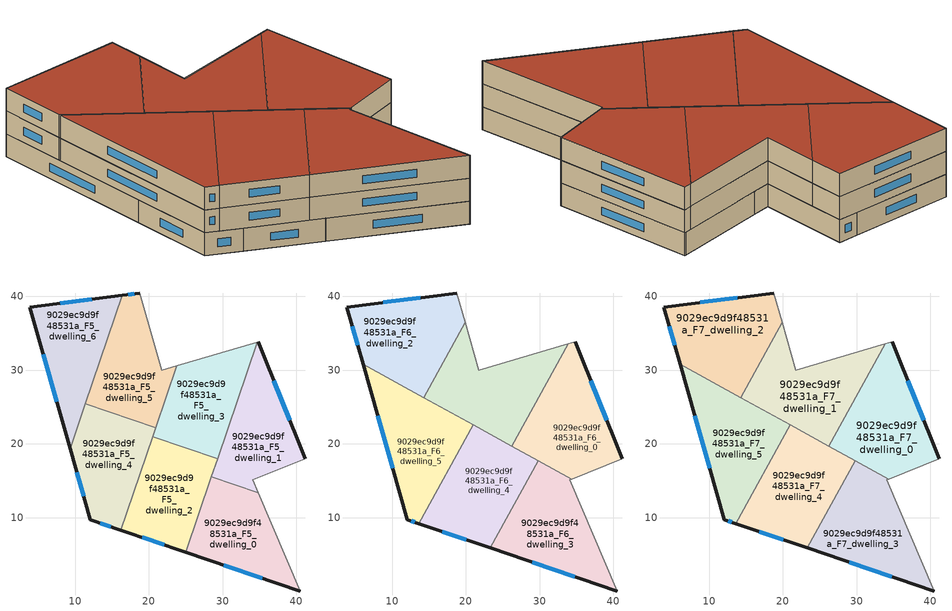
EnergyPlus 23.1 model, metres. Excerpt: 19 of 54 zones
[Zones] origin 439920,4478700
9029ec9d9f48531a_F5_dwelling_0
 floor to 9029ec9d9f48531a_F4_dwelling_0 (EU_floor_Construction): 40.48,0.07 34.8,13.4 28.47,15.54 25,5.33 z15
 wall outside (EU_wall_Construction): 40.48,0.07 25,5.33 z15:18
 wall to 9029ec9d9f48531a_F5_dwelling_1 (EU_wall_Construction): 28.47,15.54 34.8,13.4 z15:18
 wall adiabatic (EU_wall_Construction): 34.8,13.4 40.48,0.07 z15:18
 wall to 9029ec9d9f48531a_F5_dwelling_2 (EU_wall_Construction): 25,5.33 28.47,15.54 z15:18
 window (EU_Window_Construction): 35.35,1.81 30.13,3.59 z15.99:17.01
9029ec9d9f48531a_F5_dwelling_1
 floor to 9029ec9d9f48531a_F4_dwelling_1 (EU_floor_Construction): 41.18,17.97 34.84,33.86 34.66,33.81 28.47,15.54 34.8,13.4 34.07,15.12 z15
 wall outside (EU_wall_Construction): 34.84,33.86 41.18,17.97 z15:18
 wall adiabatic (EU_wall_Construction): 34.66,33.81 34.84,33.86 / 41.18,17.97 34.07,15.12 34.8,13.4 z15:18
 wall to 9029ec9d9f48531a_F5_dwelling_3 (EU_wall_Construction): 29.31,18.02 34.66,33.81 z15:18
 wall to 9029ec9d9f48531a_F5_dwelling_2 (EU_wall_Construction): 28.47,15.54 29.31,18.02 z15:18
 window (EU_Window_Construction): 36.94,28.59 39.08,23.24 z15.99:17.01
9029ec9d9f48531a_F5_dwelling_2
 floor to 9029ec9d9f48531a_F4_dwelling_2 (EU_floor_Construction): 25,5.33 29.31,18.02 20.52,21 16.22,8.32 z15
 wall outside (EU_wall_Construction): 25,5.33 16.22,8.32 z15:18
 wall to 9029ec9d9f48531a_F5_dwelling_3 (EU_wall_Construction): 20.52,21 29.31,18.02 z15:18
 wall to 9029ec9d9f48531a_F5_dwelling_4 (EU_wall_Construction): 16.22,8.32 20.52,21 z15:18
 window (EU_Window_Construction): 22.09,6.32 19.13,7.33 z15.99:17.01
9029ec9d9f48531a_F5_dwelling_3
 floor to 9029ec9d9f48531a_F4_dwelling_3 (EU_floor_Construction): 29.31,18.02 34.66,33.81 23.77,30.58 20.52,21 z15
 wall adiabatic (EU_wall_Construction): 23.77,30.58 34.66,33.81 z15:18
 wall to 9029ec9d9f48531a_F5_dwelling_5 (EU_wall_Construction): 20.92,22.19 23.77,30.58 z15:18
 wall to 9029ec9d9f48531a_F5_dwelling_4 (EU_wall_Construction): 20.52,21 20.92,22.19 z15:18
 ceiling adiabatic (EU_roof_Construction): 29.29,18.02 20.52,21 21.05,22.56 z18
9029ec9d9f48531a_F5_dwelling_4
 floor to 9029ec9d9f48531a_F4_dwelling_4 (EU_floor_Construction): 16.22,8.32 20.92,22.19 11.37,25.43 9.32,19.36 12.05,9.73 z15
 wall outside (EU_wall_Construction): 16.22,8.32 12.05,9.73 9.32,19.36 z15:18
 wall to 9029ec9d9f48531a_F5_dwelling_5 (EU_wall_Construction): 11.37,25.43 20.92,22.19 z15:18
 wall to 9029ec9d9f48531a_F5_dwelling_6 (EU_wall_Construction): 9.32,19.36 11.37,25.43 z15:18
 window (EU_Window_Construction): 11.15,12.92 10.22,16.17 / 14.84,8.79 13.43,9.26 z15.99:17.01
9029ec9d9f48531a_F5_dwelling_5
 floor to 9029ec9d9f48531a_F4_dwelling_5 (EU_floor_Construction): 20.92,22.19 23.77,30.58 21.75,29.98 18.79,40.46 16.37,40.15 11.37,25.43 z15
 wall outside (EU_wall_Construction): 16.37,40.15 18.79,40.46 z15:18
 wall adiabatic (EU_wall_Construction): 18.79,40.46 21.75,29.98 23.77,30.58 z15:18
 wall to 9029ec9d9f48531a_F5_dwelling_6 (EU_wall_Construction): 11.37,25.43 16.37,40.15 z15:18
 window (EU_Window_Construction): 17.17,40.25 17.98,40.36 z15.99:17.01
9029ec9d9f48531a_F5_dwelling_6
 floor to 9029ec9d9f48531a_F4_dwelling_6 (EU_floor_Construction): 9.32,19.36 16.37,40.15 3.86,38.55 z15
 wall outside (EU_wall_Construction): 9.32,19.36 3.86,38.55 16.37,40.15 z15:18
 window (EU_Window_Construction): 7.51,25.72 5.67,32.19 / 8.01,39.08 12.22,39.62 z15.99:17.01
9029ec9d9f48531a_F6_dwelling_0
 floor to 9029ec9d9f48531a_F5_dwelling_1 (EU_floor_Construction): 41.18,17.97 34.84,33.86 34.66,33.81 29.31,18.02 34.36,15.23 z18
 floor to 9029ec9d9f48531a_F5_dwelling_3 (EU_floor_Construction): 29.31,18.02 34.66,33.81 33.89,33.58 26.25,19.7 29.29,18.02 z18
 wall outside (EU_wall_Construction): 34.84,33.86 41.18,17.97 z18:21
 wall to 9029ec9d9f48531a_F6_dwelling_1 (EU_wall_Construction): 26.25,19.7 33.89,33.58 z18:21
 wall adiabatic (EU_wall_Construction): 33.89,33.58 34.84,33.86 / 41.18,17.97 34.36,15.23 z18:21
 wall to 9029ec9d9f48531a_F6_dwelling_3 (EU_wall_Construction): 34.36,15.23 29.8,17.74 z18:21
 wall to 9029ec9d9f48531a_F6_dwelling_4 (EU_wall_Construction): 29.8,17.74 26.25,19.7 z18:21
 window (EU_Window_Construction): 36.94,28.59 39.08,23.24 z18.99:20.01
9029ec9d9f48531a_F6_dwelling_1
 floor to 9029ec9d9f48531a_F5_dwelling_3 (EU_floor_Construction): 26.25,19.7 33.89,33.58 23.77,30.58 21.05,22.56 z18
 floor to 9029ec9d9f48531a_F5_dwelling_5 (EU_floor_Construction): 21.05,22.56 23.77,30.58 21.75,29.98 19.9,36.51 14.28,26.29 z18
 wall to 9029ec9d9f48531a_F6_dwelling_2 (EU_wall_Construction): 14.28,26.29 19.9,36.51 z18:21
 wall adiabatic (EU_wall_Construction): 19.9,36.51 21.75,29.98 33.89,33.58 z18:21
 wall to 9029ec9d9f48531a_F6_dwelling_5 (EU_wall_Construction): 20.98,22.6 14.28,26.29 z18:21
 wall to 9029ec9d9f48531a_F6_dwelling_4 (EU_wall_Construction): 26.25,19.7 20.98,22.6 z18:21
9029ec9d9f48531a_F6_dwelling_2
 floor to 9029ec9d9f48531a_F5_dwelling_6 (EU_floor_Construction): 12.08,27.5 16.37,40.15 3.86,38.55 6.06,30.81 z18
 floor to 9029ec9d9f48531a_F5_dwelling_5 (EU_floor_Construction): 14.28,26.29 19.9,36.51 18.79,40.46 16.37,40.15 12.08,27.5 z18
 wall outside (EU_wall_Construction): 6.06,30.81 3.86,38.55 18.79,40.46 z18:21
 wall adiabatic (EU_wall_Construction): 18.79,40.46 19.9,36.51 z18:21
 wall to 9029ec9d9f48531a_F6_dwelling_5 (EU_wall_Construction): 14.27,26.29 6.06,30.81 z18:21
 window (EU_Window_Construction): 5.33,33.38 4.59,35.98 / 8.81,39.18 13.84,39.83 z18.99:20.01
9029ec9d9f48531a_F6_dwelling_3
 floor to 9029ec9d9f48531a_F5_dwelling_0 (EU_floor_Construction): 40.48,0.07 34.8,13.4 28.58,15.51 28.26,14.94 25,5.33 z18
 floor to 9029ec9d9f48531a_F5_dwelling_1 (EU_floor_Construction): 34.8,13.4 34.07,15.12 34.36,15.23 29.8,17.74 28.58,15.51 z18
 floor to 9029ec9d9f48531a_F5_dwelling_2 (EU_floor_Construction): 25,5.33 28.26,14.94 23.29,5.91 z18
 wall outside (EU_wall_Construction): 40.48,0.07 23.29,5.91 z18:21
 wall to 9029ec9d9f48531a_F6_dwelling_4 (EU_wall_Construction): 23.29,5.91 29.8,17.74 z18:21
 wall adiabatic (EU_wall_Construction): 34.36,15.23 34.07,15.12 40.48,0.07 z18:21
 window (EU_Window_Construction): 34.79,2.01 28.99,3.97 z18.99:20.01
9029ec9d9f48531a_F6_dwelling_4
 floor to 9029ec9d9f48531a_F5_dwelling_2 (EU_floor_Construction): 23.29,5.91 28.26,14.94 29.31,18.02 29.29,18.02 20.52,21 16.22,8.32 z18
 floor to 9029ec9d9f48531a_F5_dwelling_0 (EU_floor_Construction): 28.26,14.94 28.58,15.51 28.47,15.54 z18
 floor to 9029ec9d9f48531a_F5_dwelling_4 (EU_floor_Construction): 16.22,8.32 20.92,22.19 20.78,22.24 13.61,9.2 z18
 floor to 9029ec9d9f48531a_F5_dwelling_1 (EU_floor_Construction): 28.58,15.51 29.8,17.74 29.31,18.02 28.47,15.54 z18
 floor to 9029ec9d9f48531a_F5_dwelling_5 (EU_floor_Construction): 20.92,22.19 21.05,22.56 20.98,22.6 20.78,22.24 z18
 floor adiabatic (EU_floor_Construction): 29.29,18.02 20.98,22.6 21.05,22.56 20.52,21 z18
 wall outside (EU_wall_Construction): 23.29,5.91 13.61,9.2 z18:21
 wall to 9029ec9d9f48531a_F6_dwelling_5 (EU_wall_Construction): 13.61,9.2 20.98,22.6 z18:21
 window (EU_Window_Construction): 20.08,7 16.82,8.11 z18.99:20.01
9029ec9d9f48531a_F6_dwelling_5
 floor to 9029ec9d9f48531a_F5_dwelling_4 (EU_floor_Construction): 13.61,9.2 20.78,22.24 11.37,25.43 9.32,19.36 12.05,9.73 z18
 floor to 9029ec9d9f48531a_F5_dwelling_6 (EU_floor_Construction): 9.32,19.36 12.08,27.5 6.06,30.81 z18
 floor to 9029ec9d9f48531a_F5_dwelling_5 (EU_floor_Construction): 20.78,22.24 20.98,22.6 12.08,27.5 11.37,25.43 z18
 wall outside (EU_wall_Construction): 13.61,9.2 12.05,9.73 6.06,30.81 z18:21
 window (EU_Window_Construction): 10.07,16.72 8.05,23.83 / 13.09,9.38 12.57,9.56 z18.99:20.01
9029ec9d9f48531a_F7_dwelling_0
 floor to 9029ec9d9f48531a_F6_dwelling_0 (EU_floor_Construction): 41.18,17.97 34.84,33.86 33.89,33.58 26.25,19.7 34.36,15.23 z21
 wall outside (EU_wall_Construction): 34.84,33.86 41.18,17.97 z21:24
 wall to 9029ec9d9f48531a_F7_dwelling_1 (EU_wall_Construction): 26.25,19.7 33.89,33.58 z21:24
 wall adiabatic (EU_wall_Construction): 33.89,33.58 34.84,33.86 / 41.18,17.97 34.36,15.23 z21:24
 wall to 9029ec9d9f48531a_F7_dwelling_3 (EU_wall_Construction): 34.36,15.23 29.8,17.74 z21:24
 wall to 9029ec9d9f48531a_F7_dwelling_4 (EU_wall_Construction): 29.8,17.74 26.25,19.7 z21:24
 window (EU_Window_Construction): 36.94,28.59 39.08,23.24 z21.99:23.01
 roof outside (EU_roof_Construction): 34.84,33.86 41.18,17.97 34.36,15.23 26.25,19.7 33.89,33.58 z24
9029ec9d9f48531a_F7_dwelling_1
 floor to 9029ec9d9f48531a_F6_dwelling_1 (EU_floor_Construction): 26.25,19.7 33.89,33.58 21.75,29.98 19.9,36.51 14.28,26.29 z21
 wall to 9029ec9d9f48531a_F7_dwelling_2 (EU_wall_Construction): 14.28,26.29 19.9,36.51 z21:24
 wall adiabatic (EU_wall_Construction): 19.9,36.51 21.75,29.98 33.89,33.58 z21:24
 wall to 9029ec9d9f48531a_F7_dwelling_5 (EU_wall_Construction): 20.98,22.6 14.28,26.29 z21:24
 wall to 9029ec9d9f48531a_F7_dwelling_4 (EU_wall_Construction): 26.25,19.7 20.98,22.6 z21:24
 roof outside (EU_roof_Construction): 33.89,33.58 26.25,19.7 14.28,26.29 19.9,36.51 21.75,29.98 z24
9029ec9d9f48531a_F7_dwelling_2
 floor to 9029ec9d9f48531a_F6_dwelling_2 (EU_floor_Construction): 14.28,26.29 19.9,36.51 18.79,40.46 3.86,38.55 6.06,30.81 z21
 wall outside (EU_wall_Construction): 6.06,30.81 3.86,38.55 18.79,40.46 z21:24
 wall adiabatic (EU_wall_Construction): 18.79,40.46 19.9,36.51 z21:24
 wall to 9029ec9d9f48531a_F7_dwelling_5 (EU_wall_Construction): 14.27,26.29 6.06,30.81 z21:24
 window (EU_Window_Construction): 5.33,33.38 4.59,35.98 / 8.81,39.18 13.84,39.83 z21.99:23.01
 roof outside (EU_roof_Construction): 18.79,40.46 19.9,36.51 14.28,26.29 6.06,30.81 3.86,38.55 z24
9029ec9d9f48531a_F7_dwelling_3
 floor to 9029ec9d9f48531a_F6_dwelling_3 (EU_floor_Construction): 40.48,0.07 34.07,15.12 34.36,15.23 29.8,17.74 23.29,5.91 z21
 wall outside (EU_wall_Construction): 40.48,0.07 23.29,5.91 z21:24
 wall to 9029ec9d9f48531a_F7_dwelling_4 (EU_wall_Construction): 23.29,5.91 29.8,17.74 z21:24
 wall adiabatic (EU_wall_Construction): 34.36,15.23 34.07,15.12 40.48,0.07 z21:24
 window (EU_Window_Construction): 34.79,2.01 28.99,3.97 z21.99:23.01
 roof outside (EU_roof_Construction): 34.36,15.23 34.07,15.12 40.48,0.07 23.29,5.91 29.8,17.74 z24
9029ec9d9f48531a_F7_dwelling_4
 floor to 9029ec9d9f48531a_F6_dwelling_4 (EU_floor_Construction): 23.29,5.91 29.8,17.74 20.98,22.6 13.61,9.2 z21
 wall outside (EU_wall_Construction): 23.29,5.91 13.61,9.2 z21:24
 wall to 9029ec9d9f48531a_F7_dwelling_5 (EU_wall_Construction): 13.61,9.2 20.98,22.6 z21:24
 window (EU_Window_Construction): 20.08,7 16.82,8.11 z21.99:23.01
 roof outside (EU_roof_Construction): 29.8,17.74 23.29,5.91 13.61,9.2 20.98,22.6 z24
9029ec9d9f48531a_F7_dwelling_5
 floor to 9029ec9d9f48531a_F6_dwelling_5 (EU_floor_Construction): 13.61,9.2 20.98,22.6 6.06,30.81 12.05,9.73 z21
 wall outside (EU_wall_Construction): 13.61,9.2 12.05,9.73 6.06,30.81 z21:24
 window (EU_Window_Construction): 10.07,16.72 8.05,23.83 / 13.09,9.38 12.57,9.56 z21.99:23.01
 roof outside (EU_roof_Construction): 20.98,22.6 13.61,9.2 12.05,9.73 6.06,30.81 z24
[Building]
EU S2 Campaign: North Axis=0; Terrain=City; Solar Distribution=FullExterior
[Site:Location]
Madrid: Latitude=40.5; Longitude=-3.5; Time Zone=1; Elevation=609
[SizingPeriod:WeatherFileDays]
AnnualSizingPeriod: Begin Month=1; Begin Day of Month=1; End Month=12; End Day of Month=31; Day of Week for Start Day=Monday; Use Weather File Daylight Saving Period=No; Use Weather File Rain and Snow Indicators=No
[MATERIAL]
EU_InternalMass_Material: Roughness=MediumRough; Thickness=0.1; Conductivity=1; Density=1800; Specific Heat=900; Thermal Absorptance=0.9; Solar Absorptance=0.7; Visible Absorptance=0.7
[MATERIAL:NOMASS] Roughness=MediumRough; Thermal Absorptance=0.9; Solar Absorptance=0.7; Visible Absorptance=0.7
Name | Thermal Resistance
EU_wall_NoMass | 0.609216
EU_roof_NoMass | 0.513268
EU_floor_NoMass | 0.568163
[WINDOWMATERIAL:SIMPLEGLAZINGSYSTEM]
EU_Window_SimpleGlazing: UFactor=5.50606; Solar Heat Gain Coefficient=0.85; Visible Transmittance=0.85
[CONSTRUCTION]
EU_wall_Construction: EU_wall_NoMass
EU_roof_Construction: EU_roof_NoMass
EU_floor_Construction: EU_floor_NoMass
EU_InternalMass_Construction: EU_InternalMass_Material
EU_Window_Construction: EU_Window_SimpleGlazing
[ZONE] Type=1; Multiplier=1; Ceiling Height=autocalculate; Floor Area=autocalculate; Part of Total Floor Area=Yes
Name | Volume
9029ec9d9f48531a_F5_dwelling_0 | 372.87
9029ec9d9f48531a_F6_dwelling_0; 9029ec9d9f48531a_F7_dwelling_0 | 435.012
9029ec9d9f48531a_F5_dwelling_1 | 372.864
9029ec9d9f48531a_F6_dwelling_1; 9029ec9d9f48531a_F7_dwelling_1; 9029ec9d9f48531a_F6_dwelling_3; 9029ec9d9f48531a_F7_dwelling_3 | 435.011
9029ec9d9f48531a_F5_dwelling_2 | 372.878
9029ec9d9f48531a_F6_dwelling_2; 9029ec9d9f48531a_F7_dwelling_2 | 434.991
9029ec9d9f48531a_F5_dwelling_3 | 372.863
9029ec9d9f48531a_F5_dwelling_4 | 372.845
9029ec9d9f48531a_F6_dwelling_4; 9029ec9d9f48531a_F7_dwelling_4 | 435
9029ec9d9f48531a_F5_dwelling_5 | 372.867
9029ec9d9f48531a_F6_dwelling_5; 9029ec9d9f48531a_F7_dwelling_5 | 435.01
9029ec9d9f48531a_F5_dwelling_6 | 372.869
[INTERNALMASS] Construction=EU_InternalMass_Construction
Name | Zone or ZoneList | Surface Area
9029ec9d9f48531a_F5_dwelling_0_EU_InternalMass | 9029ec9d9f48531a_F5_dwelling_0 | 124.291
9029ec9d9f48531a_F5_dwelling_1_EU_InternalMass | 9029ec9d9f48531a_F5_dwelling_1 | 124.286
9029ec9d9f48531a_F5_dwelling_2_EU_InternalMass | 9029ec9d9f48531a_F5_dwelling_2 | 124.292
9029ec9d9f48531a_F5_dwelling_3_EU_InternalMass | 9029ec9d9f48531a_F5_dwelling_3 | 124.285
9029ec9d9f48531a_F5_dwelling_4_EU_InternalMass | 9029ec9d9f48531a_F5_dwelling_4 | 124.283
9029ec9d9f48531a_F5_dwelling_5_EU_InternalMass | 9029ec9d9f48531a_F5_dwelling_5 | 124.289
9029ec9d9f48531a_F5_dwelling_6_EU_InternalMass | 9029ec9d9f48531a_F5_dwelling_6 | 124.29
9029ec9d9f48531a_F6_dwelling_0_EU_InternalMass | 9029ec9d9f48531a_F6_dwelling_0 | 145.004
9029ec9d9f48531a_F6_dwelling_1_EU_InternalMass | 9029ec9d9f48531a_F6_dwelling_1 | 145.004
9029ec9d9f48531a_F6_dwelling_2_EU_InternalMass | 9029ec9d9f48531a_F6_dwelling_2 | 144.997
9029ec9d9f48531a_F6_dwelling_3_EU_InternalMass | 9029ec9d9f48531a_F6_dwelling_3 | 145.003
9029ec9d9f48531a_F6_dwelling_4_EU_InternalMass | 9029ec9d9f48531a_F6_dwelling_4 | 145
9029ec9d9f48531a_F6_dwelling_5_EU_InternalMass | 9029ec9d9f48531a_F6_dwelling_5 | 145.003
9029ec9d9f48531a_F7_dwelling_0_EU_InternalMass | 9029ec9d9f48531a_F7_dwelling_0 | 145.004
9029ec9d9f48531a_F7_dwelling_1_EU_InternalMass | 9029ec9d9f48531a_F7_dwelling_1 | 145.004
9029ec9d9f48531a_F7_dwelling_2_EU_InternalMass | 9029ec9d9f48531a_F7_dwelling_2 | 144.997
9029ec9d9f48531a_F7_dwelling_3_EU_InternalMass | 9029ec9d9f48531a_F7_dwelling_3 | 145.003
9029ec9d9f48531a_F7_dwelling_4_EU_InternalMass | 9029ec9d9f48531a_F7_dwelling_4 | 145
9029ec9d9f48531a_F7_dwelling_5_EU_InternalMass | 9029ec9d9f48531a_F7_dwelling_5 | 145.003
[OTHEREQUIPMENT] Fuel Type=Electricity; Design Level Calculation Method=Watts/Area; Power per Zone Floor Area=1; Fraction Latent=0; Fraction Radiant=0; Fraction Lost=0; Carbon Dioxide Generation Rate=0; EndUse Subcategory=EU_Step8_InternalGains
Name | Zone or ZoneList or Space or SpaceList | Schedule
EU_Step8_InternalGain_9029ec9d9f48531a_F5_dwelling_0_f000 | 9029ec9d9f48531a_F5_dwelling_0 | EU_Step8_GainSchedule_9029ec9d9f48531a_F5_dwelling_0_f000
EU_Step8_InternalGain_9029ec9d9f48531a_F5_dwelling_1_f000 | 9029ec9d9f48531a_F5_dwelling_1 | EU_Step8_GainSchedule_9029ec9d9f48531a_F5_dwelling_1_f000
EU_Step8_InternalGain_9029ec9d9f48531a_F5_dwelling_2_f000 | 9029ec9d9f48531a_F5_dwelling_2 | EU_Step8_GainSchedule_9029ec9d9f48531a_F5_dwelling_2_f000
EU_Step8_InternalGain_9029ec9d9f48531a_F5_dwelling_3_f000 | 9029ec9d9f48531a_F5_dwelling_3 | EU_Step8_GainSchedule_9029ec9d9f48531a_F5_dwelling_3_f000
EU_Step8_InternalGain_9029ec9d9f48531a_F5_dwelling_4_f000 | 9029ec9d9f48531a_F5_dwelling_4 | EU_Step8_GainSchedule_9029ec9d9f48531a_F5_dwelling_4_f000
EU_Step8_InternalGain_9029ec9d9f48531a_F5_dwelling_5_f000 | 9029ec9d9f48531a_F5_dwelling_5 | EU_Step8_GainSchedule_9029ec9d9f48531a_F5_dwelling_5_f000
EU_Step8_InternalGain_9029ec9d9f48531a_F5_dwelling_6_f000 | 9029ec9d9f48531a_F5_dwelling_6 | EU_Step8_GainSchedule_9029ec9d9f48531a_F5_dwelling_6_f000
EU_Step8_InternalGain_9029ec9d9f48531a_F6_dwelling_0_f000 | 9029ec9d9f48531a_F6_dwelling_0 | EU_Step8_GainSchedule_9029ec9d9f48531a_F6_dwelling_0_f000
EU_Step8_InternalGain_9029ec9d9f48531a_F6_dwelling_1_f000 | 9029ec9d9f48531a_F6_dwelling_1 | EU_Step8_GainSchedule_9029ec9d9f48531a_F6_dwelling_1_f000
EU_Step8_InternalGain_9029ec9d9f48531a_F6_dwelling_2_f000 | 9029ec9d9f48531a_F6_dwelling_2 | EU_Step8_GainSchedule_9029ec9d9f48531a_F6_dwelling_2_f000
EU_Step8_InternalGain_9029ec9d9f48531a_F6_dwelling_3_f000 | 9029ec9d9f48531a_F6_dwelling_3 | EU_Step8_GainSchedule_9029ec9d9f48531a_F6_dwelling_3_f000
EU_Step8_InternalGain_9029ec9d9f48531a_F6_dwelling_4_f000 | 9029ec9d9f48531a_F6_dwelling_4 | EU_Step8_GainSchedule_9029ec9d9f48531a_F6_dwelling_4_f000
EU_Step8_InternalGain_9029ec9d9f48531a_F6_dwelling_5_f000 | 9029ec9d9f48531a_F6_dwelling_5 | EU_Step8_GainSchedule_9029ec9d9f48531a_F6_dwelling_5_f000
EU_Step8_InternalGain_9029ec9d9f48531a_F7_dwelling_0_f000 | 9029ec9d9f48531a_F7_dwelling_0 | EU_Step8_GainSchedule_9029ec9d9f48531a_F7_dwelling_0_f000
EU_Step8_InternalGain_9029ec9d9f48531a_F7_dwelling_1_f000 | 9029ec9d9f48531a_F7_dwelling_1 | EU_Step8_GainSchedule_9029ec9d9f48531a_F7_dwelling_1_f000
EU_Step8_InternalGain_9029ec9d9f48531a_F7_dwelling_2_f000 | 9029ec9d9f48531a_F7_dwelling_2 | EU_Step8_GainSchedule_9029ec9d9f48531a_F7_dwelling_2_f000
EU_Step8_InternalGain_9029ec9d9f48531a_F7_dwelling_3_f000 | 9029ec9d9f48531a_F7_dwelling_3 | EU_Step8_GainSchedule_9029ec9d9f48531a_F7_dwelling_3_f000
EU_Step8_InternalGain_9029ec9d9f48531a_F7_dwelling_4_f000 | 9029ec9d9f48531a_F7_dwelling_4 | EU_Step8_GainSchedule_9029ec9d9f48531a_F7_dwelling_4_f000
EU_Step8_InternalGain_9029ec9d9f48531a_F7_dwelling_5_f000 | 9029ec9d9f48531a_F7_dwelling_5 | EU_Step8_GainSchedule_9029ec9d9f48531a_F7_dwelling_5_f000
[ZONEVENTILATION:DESIGNFLOWRATE] Schedule=EU_AlwaysOn; Design Flow Rate Calculation Method=AirChanges/Hour; Air Changes per Hour=0.752966; Ventilation Type=Natural; Fan Pressure Rise=0; Fan Total Efficiency=1; Constant Term Coefficient=1; Temperature Term Coefficient=0; Velocity Term Coefficient=0; Velocity Squared Term Coefficient=0; Minimum Indoor Temperature=-100; Maximum Indoor Temperature=100; Delta Temperature=-100; Minimum Outdoor Temperature=-100; Maximum Outdoor Temperature=100; Maximum Wind Speed=40
Name | Zone or ZoneList or Space or SpaceList
EU_ConstantAir_9029ec9d9f48531a_F5_dwelling_0 | 9029ec9d9f48531a_F5_dwelling_0
EU_ConstantAir_9029ec9d9f48531a_F5_dwelling_1 | 9029ec9d9f48531a_F5_dwelling_1
EU_ConstantAir_9029ec9d9f48531a_F5_dwelling_2 | 9029ec9d9f48531a_F5_dwelling_2
EU_ConstantAir_9029ec9d9f48531a_F5_dwelling_3 | 9029ec9d9f48531a_F5_dwelling_3
EU_ConstantAir_9029ec9d9f48531a_F5_dwelling_4 | 9029ec9d9f48531a_F5_dwelling_4
EU_ConstantAir_9029ec9d9f48531a_F5_dwelling_5 | 9029ec9d9f48531a_F5_dwelling_5
EU_ConstantAir_9029ec9d9f48531a_F5_dwelling_6 | 9029ec9d9f48531a_F5_dwelling_6
EU_ConstantAir_9029ec9d9f48531a_F6_dwelling_0 | 9029ec9d9f48531a_F6_dwelling_0
EU_ConstantAir_9029ec9d9f48531a_F6_dwelling_1 | 9029ec9d9f48531a_F6_dwelling_1
EU_ConstantAir_9029ec9d9f48531a_F6_dwelling_2 | 9029ec9d9f48531a_F6_dwelling_2
EU_ConstantAir_9029ec9d9f48531a_F6_dwelling_3 | 9029ec9d9f48531a_F6_dwelling_3
EU_ConstantAir_9029ec9d9f48531a_F6_dwelling_4 | 9029ec9d9f48531a_F6_dwelling_4
EU_ConstantAir_9029ec9d9f48531a_F6_dwelling_5 | 9029ec9d9f48531a_F6_dwelling_5
EU_ConstantAir_9029ec9d9f48531a_F7_dwelling_0 | 9029ec9d9f48531a_F7_dwelling_0
EU_ConstantAir_9029ec9d9f48531a_F7_dwelling_1 | 9029ec9d9f48531a_F7_dwelling_1
EU_ConstantAir_9029ec9d9f48531a_F7_dwelling_2 | 9029ec9d9f48531a_F7_dwelling_2
EU_ConstantAir_9029ec9d9f48531a_F7_dwelling_3 | 9029ec9d9f48531a_F7_dwelling_3
EU_ConstantAir_9029ec9d9f48531a_F7_dwelling_4 | 9029ec9d9f48531a_F7_dwelling_4
EU_ConstantAir_9029ec9d9f48531a_F7_dwelling_5 | 9029ec9d9f48531a_F7_dwelling_5
[HVACTEMPLATE:THERMOSTAT] Constant Heating Setpoint=20; Constant Cooling Setpoint=50
EU_HeatOnly_9029ec9d9f48531a_F0_dwelling_0; EU_HeatOnly_9029ec9d9f48531a_F0_dwelling_1; EU_HeatOnly_9029ec9d9f48531a_F0_dwelling_2; EU_HeatOnly_9029ec9d9f48531a_F0_dwelling_3; EU_HeatOnly_9029ec9d9f48531a_F0_dwelling_4; EU_HeatOnly_9029ec9d9f48531a_F0_dwelling_5; EU_HeatOnly_9029ec9d9f48531a_F0_dwelling_6; EU_HeatOnly_9029ec9d9f48531a_F1_dwelling_0; EU_HeatOnly_9029ec9d9f48531a_F1_dwelling_1; EU_HeatOnly_9029ec9d9f48531a_F1_dwelling_2; EU_HeatOnly_9029ec9d9f48531a_F1_dwelling_3; EU_HeatOnly_9029ec9d9f48531a_F1_dwelling_4; EU_HeatOnly_9029ec9d9f48531a_F1_dwelling_5; EU_HeatOnly_9029ec9d9f48531a_F1_dwelling_6; EU_HeatOnly_9029ec9d9f48531a_F2_dwelling_0; EU_HeatOnly_9029ec9d9f48531a_F2_dwelling_1; EU_HeatOnly_9029ec9d9f48531a_F2_dwelling_2; EU_HeatOnly_9029ec9d9f48531a_F2_dwelling_3; EU_HeatOnly_9029ec9d9f48531a_F2_dwelling_4; EU_HeatOnly_9029ec9d9f48531a_F2_dwelling_5; EU_HeatOnly_9029ec9d9f48531a_F2_dwelling_6; EU_HeatOnly_9029ec9d9f48531a_F3_dwelling_0; EU_HeatOnly_9029ec9d9f48531a_F3_dwelling_1; EU_HeatOnly_9029ec9d9f48531a_F3_dwelling_2; EU_HeatOnly_9029ec9d9f48531a_F3_dwelling_3; EU_HeatOnly_9029ec9d9f48531a_F3_dwelling_4; EU_HeatOnly_9029ec9d9f48531a_F3_dwelling_5; EU_HeatOnly_9029ec9d9f48531a_F3_dwelling_6; EU_HeatOnly_9029ec9d9f48531a_F4_dwelling_0; EU_HeatOnly_9029ec9d9f48531a_F4_dwelling_1; EU_HeatOnly_9029ec9d9f48531a_F4_dwelling_2; EU_HeatOnly_9029ec9d9f48531a_F4_dwelling_3; EU_HeatOnly_9029ec9d9f48531a_F4_dwelling_4; EU_HeatOnly_9029ec9d9f48531a_F4_dwelling_5; EU_HeatOnly_9029ec9d9f48531a_F4_dwelling_6; EU_HeatOnly_9029ec9d9f48531a_F5_dwelling_0; EU_HeatOnly_9029ec9d9f48531a_F5_dwelling_1; EU_HeatOnly_9029ec9d9f48531a_F5_dwelling_2; EU_HeatOnly_9029ec9d9f48531a_F5_dwelling_3; EU_HeatOnly_9029ec9d9f48531a_F5_dwelling_4; EU_HeatOnly_9029ec9d9f48531a_F5_dwelling_5; EU_HeatOnly_9029ec9d9f48531a_F5_dwelling_6; EU_HeatOnly_9029ec9d9f48531a_F6_dwelling_0; EU_HeatOnly_9029ec9d9f48531a_F6_dwelling_1; EU_HeatOnly_9029ec9d9f48531a_F6_dwelling_2; EU_HeatOnly_9029ec9d9f48531a_F6_dwelling_3; EU_HeatOnly_9029ec9d9f48531a_F6_dwelling_4; EU_HeatOnly_9029ec9d9f48531a_F6_dwelling_5; EU_HeatOnly_9029ec9d9f48531a_F7_dwelling_0; EU_HeatOnly_9029ec9d9f48531a_F7_dwelling_1; EU_HeatOnly_9029ec9d9f48531a_F7_dwelling_2; EU_HeatOnly_9029ec9d9f48531a_F7_dwelling_3; EU_HeatOnly_9029ec9d9f48531a_F7_dwelling_4; EU_HeatOnly_9029ec9d9f48531a_F7_dwelling_5
[HVACTEMPLATE:ZONE:IDEALLOADSAIRSYSTEM] System Availability Schedule=EU_AlwaysOn; Maximum Heating Supply Air Temperature=50; Minimum Cooling Supply Air Temperature=13; Maximum Heating Supply Air Humidity Ratio=0.0156; Minimum Cooling Supply Air Humidity Ratio=0.0077; Heating Limit=NoLimit; Cooling Limit=NoLimit; Heating Availability Schedule=EU_AlwaysOn; Cooling Availability Schedule=EU_CoolingOff; Dehumidification Control Type=ConstantSensibleHeatRatio; Cooling Sensible Heat Ratio=0.7; Dehumidification Setpoint=60; Humidification Control Type=None; Humidification Setpoint=30; Outdoor Air Method=None; Outdoor Air Flow Rate per Person=0.00944; Outdoor Air Flow Rate per Zone Floor Area=0; Outdoor Air Flow Rate per Zone=0; Demand Controlled Ventilation Type=None; Outdoor Air Economizer Type=NoEconomizer; Heat Recovery Type=None; Sensible Heat Recovery Effectiveness=0.7; Latent Heat Recovery Effectiveness=0.65
Name | Template Thermostat
9029ec9d9f48531a_F5_dwelling_0 | EU_HeatOnly_9029ec9d9f48531a_F5_dwelling_0
9029ec9d9f48531a_F5_dwelling_1 | EU_HeatOnly_9029ec9d9f48531a_F5_dwelling_1
9029ec9d9f48531a_F5_dwelling_2 | EU_HeatOnly_9029ec9d9f48531a_F5_dwelling_2
9029ec9d9f48531a_F5_dwelling_3 | EU_HeatOnly_9029ec9d9f48531a_F5_dwelling_3
9029ec9d9f48531a_F5_dwelling_4 | EU_HeatOnly_9029ec9d9f48531a_F5_dwelling_4
9029ec9d9f48531a_F5_dwelling_5 | EU_HeatOnly_9029ec9d9f48531a_F5_dwelling_5
9029ec9d9f48531a_F5_dwelling_6 | EU_HeatOnly_9029ec9d9f48531a_F5_dwelling_6
9029ec9d9f48531a_F6_dwelling_0 | EU_HeatOnly_9029ec9d9f48531a_F6_dwelling_0
9029ec9d9f48531a_F6_dwelling_1 | EU_HeatOnly_9029ec9d9f48531a_F6_dwelling_1
9029ec9d9f48531a_F6_dwelling_2 | EU_HeatOnly_9029ec9d9f48531a_F6_dwelling_2
9029ec9d9f48531a_F6_dwelling_3 | EU_HeatOnly_9029ec9d9f48531a_F6_dwelling_3
9029ec9d9f48531a_F6_dwelling_4 | EU_HeatOnly_9029ec9d9f48531a_F6_dwelling_4
9029ec9d9f48531a_F6_dwelling_5 | EU_HeatOnly_9029ec9d9f48531a_F6_dwelling_5
9029ec9d9f48531a_F7_dwelling_0 | EU_HeatOnly_9029ec9d9f48531a_F7_dwelling_0
9029ec9d9f48531a_F7_dwelling_1 | EU_HeatOnly_9029ec9d9f48531a_F7_dwelling_1
9029ec9d9f48531a_F7_dwelling_2 | EU_HeatOnly_9029ec9d9f48531a_F7_dwelling_2
9029ec9d9f48531a_F7_dwelling_3 | EU_HeatOnly_9029ec9d9f48531a_F7_dwelling_3
9029ec9d9f48531a_F7_dwelling_4 | EU_HeatOnly_9029ec9d9f48531a_F7_dwelling_4
9029ec9d9f48531a_F7_dwelling_5 | EU_HeatOnly_9029ec9d9f48531a_F7_dwelling_5
[SIZING:ZONE] Zone Cooling Design Supply Air Temperature Input Method=SupplyAirTemperature; Zone Cooling Design Supply Air Temperature=13; Zone Heating Design Supply Air Temperature Input Method=SupplyAirTemperature; Zone Heating Design Supply Air Temperature=50; Zone Cooling Design Supply Air Humidity Ratio=0.008; Zone Heating Design Supply Air Humidity Ratio=0.008; Cooling Design Air Flow Method=DesignDay; Cooling Design Air Flow Rate=0; Cooling Minimum Air Flow per Zone Floor Area=0.000762; Cooling Minimum Air Flow=0; Cooling Minimum Air Flow Fraction=0.2; Heating Design Air Flow Method=DesignDay; Heating Design Air Flow Rate=0; Heating Maximum Air Flow per Zone Floor Area=0.002032; Heating Maximum Air Flow=0.141576; Heating Maximum Air Flow Fraction=0.3; Account for Dedicated Outdoor Air System=No; Dedicated Outdoor Air System Control Strategy=NeutralSupplyAir; Dedicated Outdoor Air Low Setpoint Temperature for Design=autosize; Dedicated Outdoor Air High Setpoint Temperature for Design=autosize; Zone Load Sizing Method=Sensible Load Only No Latent Load; Zone Latent Cooling Design Supply Air Humidity Ratio Input Method=HumidityRatioDifference; Zone Cooling Design Supply Air Humidity Ratio Difference=0.005; Zone Latent Heating Design Supply Air Humidity Ratio Input Method=HumidityRatioDifference; Zone Humidification Design Supply Air Humidity Ratio Difference=0.005
9029ec9d9f48531a_F5_dwelling_0; 9029ec9d9f48531a_F5_dwelling_1; 9029ec9d9f48531a_F5_dwelling_2; 9029ec9d9f48531a_F5_dwelling_3; 9029ec9d9f48531a_F5_dwelling_4; 9029ec9d9f48531a_F5_dwelling_5; 9029ec9d9f48531a_F5_dwelling_6; 9029ec9d9f48531a_F6_dwelling_0; 9029ec9d9f48531a_F6_dwelling_1; 9029ec9d9f48531a_F6_dwelling_2; 9029ec9d9f48531a_F6_dwelling_3; 9029ec9d9f48531a_F6_dwelling_4; 9029ec9d9f48531a_F6_dwelling_5; 9029ec9d9f48531a_F7_dwelling_0; 9029ec9d9f48531a_F7_dwelling_1; 9029ec9d9f48531a_F7_dwelling_2; 9029ec9d9f48531a_F7_dwelling_3; 9029ec9d9f48531a_F7_dwelling_4; 9029ec9d9f48531a_F7_dwelling_5
[SCHEDULE:CONSTANT]
Name | Hourly Value
EU_AlwaysOn | 1
EU_CoolingOff | 0
[SCHEDULE:FILE] Column Number=1; Rows to Skip at Top=0; Number of Hours of Data=8760; Column Separator=Comma; Interpolate to Timestep=No; Minutes per Item=60; Adjust Schedule for Daylight Savings=Yes
Name | File
EU_Step8_GainSchedule_9029ec9d9f48531a_F5_dwelling_0_f000 | ../../schedules/9029ec9d9f48531a/9029ec9d9f48531a_F5_dwelling_0_f000_gain.csv
EU_Step8_GainSchedule_9029ec9d9f48531a_F5_dwelling_1_f000 | ../../schedules/9029ec9d9f48531a/9029ec9d9f48531a_F5_dwelling_1_f000_gain.csv
EU_Step8_GainSchedule_9029ec9d9f48531a_F5_dwelling_2_f000 | ../../schedules/9029ec9d9f48531a/9029ec9d9f48531a_F5_dwelling_2_f000_gain.csv
EU_Step8_GainSchedule_9029ec9d9f48531a_F5_dwelling_3_f000 | ../../schedules/9029ec9d9f48531a/9029ec9d9f48531a_F5_dwelling_3_f000_gain.csv
EU_Step8_GainSchedule_9029ec9d9f48531a_F5_dwelling_4_f000 | ../../schedules/9029ec9d9f48531a/9029ec9d9f48531a_F5_dwelling_4_f000_gain.csv
EU_Step8_GainSchedule_9029ec9d9f48531a_F5_dwelling_5_f000 | ../../schedules/9029ec9d9f48531a/9029ec9d9f48531a_F5_dwelling_5_f000_gain.csv
EU_Step8_GainSchedule_9029ec9d9f48531a_F5_dwelling_6_f000 | ../../schedules/9029ec9d9f48531a/9029ec9d9f48531a_F5_dwelling_6_f000_gain.csv
EU_Step8_GainSchedule_9029ec9d9f48531a_F6_dwelling_0_f000 | ../../schedules/9029ec9d9f48531a/9029ec9d9f48531a_F6_dwelling_0_f000_gain.csv
EU_Step8_GainSchedule_9029ec9d9f48531a_F6_dwelling_1_f000 | ../../schedules/9029ec9d9f48531a/9029ec9d9f48531a_F6_dwelling_1_f000_gain.csv
EU_Step8_GainSchedule_9029ec9d9f48531a_F6_dwelling_2_f000 | ../../schedules/9029ec9d9f48531a/9029ec9d9f48531a_F6_dwelling_2_f000_gain.csv
EU_Step8_GainSchedule_9029ec9d9f48531a_F6_dwelling_3_f000 | ../../schedules/9029ec9d9f48531a/9029ec9d9f48531a_F6_dwelling_3_f000_gain.csv
EU_Step8_GainSchedule_9029ec9d9f48531a_F6_dwelling_4_f000 | ../../schedules/9029ec9d9f48531a/9029ec9d9f48531a_F6_dwelling_4_f000_gain.csv
EU_Step8_GainSchedule_9029ec9d9f48531a_F6_dwelling_5_f000 | ../../schedules/9029ec9d9f48531a/9029ec9d9f48531a_F6_dwelling_5_f000_gain.csv
EU_Step8_GainSchedule_9029ec9d9f48531a_F7_dwelling_0_f000 | ../../schedules/9029ec9d9f48531a/9029ec9d9f48531a_F7_dwelling_0_f000_gain.csv
EU_Step8_GainSchedule_9029ec9d9f48531a_F7_dwelling_1_f000 | ../../schedules/9029ec9d9f48531a/9029ec9d9f48531a_F7_dwelling_1_f000_gain.csv
EU_Step8_GainSchedule_9029ec9d9f48531a_F7_dwelling_2_f000 | ../../schedules/9029ec9d9f48531a/9029ec9d9f48531a_F7_dwelling_2_f000_gain.csv
EU_Step8_GainSchedule_9029ec9d9f48531a_F7_dwelling_3_f000 | ../../schedules/9029ec9d9f48531a/9029ec9d9f48531a_F7_dwelling_3_f000_gain.csv
EU_Step8_GainSchedule_9029ec9d9f48531a_F7_dwelling_4_f000 | ../../schedules/9029ec9d9f48531a/9029ec9d9f48531a_F7_dwelling_4_f000_gain.csv
EU_Step8_GainSchedule_9029ec9d9f48531a_F7_dwelling_5_f000 | ../../schedules/9029ec9d9f48531a/9029ec9d9f48531a_F7_dwelling_5_f000_gain.csv
